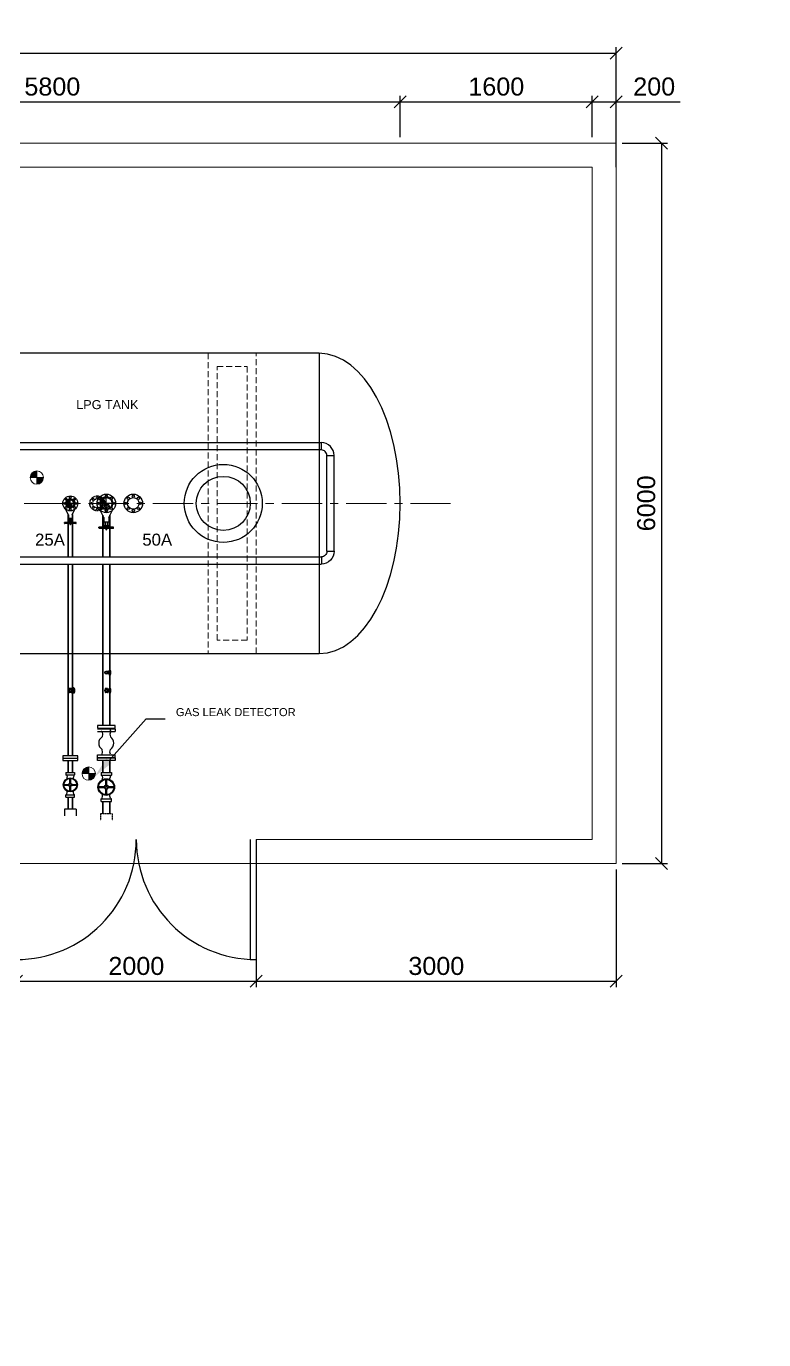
# Model space of a CAD drawing. Extents: x -1041800 to 1211622, y -13029 to 106851.
# Drawn here: x 66597 to 72743, y 14669 to 25609 of the extents above; entities that cross this region are included whole.
import ezdxf
from ezdxf import colors
from ezdxf.entities.mleader import LeaderData, LeaderLine
from ezdxf.math import Vec2, Vec3

# ---------------------------------------------------------------- set-up
doc = ezdxf.new("R2010")
doc.units = 0
doc.header["$MEASUREMENT"] = 0
doc.linetypes.add('CENTER', pattern=[5368.68, 3355.4, -671.1, 671.08, -671.1])
doc.linetypes.add('DASHEDX2', pattern=[1.5, 1, -0.5])
doc.layers.get('0').update_dxf_attribs({"lineweight": 5})
for name, color, linetype in [('EQUIPMENT', 6, 'Continuous'), ('FF WATER', 72, 'Continuous'), ('VAN', 7, 'Continuous')]:
    doc.layers.add(name, color=color, linetype=linetype)
for name, color, linetype, lineweight in [('LIQUID', 5, 'Continuous', 30), ('SUPPORT', 251, 'Continuous', 5), ('VAPORRIZER', 2, 'Continuous', 30)]:
    doc.layers.add(name, color=color, linetype=linetype, lineweight=lineweight)
doc.styles.get("Standard").update_dxf_attribs({"font": 'arial.ttf'})
doc.dimstyles.new('TL100', dxfattribs={"dimscale": 0, "dimtxt": 200, "dimasz": 100, "dimexe": 50, "dimexo": 50, "dimgap": 50, "dimtad": 1, "dimdec": 0, "dimtxsty": 'Standard', "dimblk": 'OBLIQUE', "dimcen": 2.5, "dimclrd": 6, "dimclre": 6, "dimclrt": 3, "dimadec": 0, "dimazin": 0, "dimtfac": 1, "dimtdec": 0, "dimtmove": 0, "dimatfit": 3, "dimldrblk": 'OBLIQUE', "dimfxl": 1, "dimarcsym": 0})

# ---------------------------------------------------------------- blocks, each defined once
blk = doc.blocks.new('_Oblique')
at = {"color": 0, "linetype": 'ByBlock', "lineweight": -2}
blk.add_line((-0.5, -0.5), (0.5, 0.5), dxfattribs=at)
blk = doc.blocks.new('*D180')
at = {"layer": 'Defpoints', "color": 0, "transparency": 16777216}
for p in [(71514, 24635), (71514, 18635), (71891, 18635)]:
    blk.add_point(p, dxfattribs=at)
at = {"layer": 'VAN', "color": 6, "lineweight": -2, "transparency": 16777216}
for p, q in [((71564, 24635), (71941, 24635)), ((71891, 24635), (71891, 18635)), ((71564, 18635), (71941, 18635))]:
    blk.add_line(p, q, dxfattribs=at)
at = {"layer": 'VAN', "color": 6, "lineweight": -2, "transparency": 16777216, "xscale": 100, "yscale": 100, "zscale": 100}
for p, rotation in [((71891, 24635), 90), ((71891, 18635), 270)]:
    blk.add_blockref('_Oblique', p, dxfattribs=dict(at, rotation=rotation))
at = {"layer": 'VAN', "color": 3, "transparency": 16777216, "insert": (71764, 21635), "char_height": 150, "attachment_point": 5, "rotation": 90}
blk.add_mtext('6000', dxfattribs=at)
blk = doc.blocks.new('*D181')
at = {"layer": 'Defpoints', "color": 0, "transparency": 16777216}
for p in [(71514, 25384), (59514, 24635), (71514, 24385)]:
    blk.add_point(p, dxfattribs=at)
at = {"layer": 'VAN', "color": 6, "lineweight": -2, "transparency": 16777216}
for p, q in [((59514, 24685), (59514, 25434)), ((59514, 25384), (71514, 25384)), ((71514, 24435), (71514, 25434))]:
    blk.add_line(p, q, dxfattribs=at)
at = {"layer": 'VAN', "color": 6, "lineweight": -2, "transparency": 16777216, "xscale": 100, "yscale": 100, "zscale": 100, "rotation": 180}
blk.add_blockref('_Oblique', (59514, 25384), dxfattribs=at)
at = {"layer": 'VAN', "color": 6, "lineweight": -2, "transparency": 16777216, "xscale": 100, "yscale": 100, "zscale": 100}
blk.add_blockref('_Oblique', (71514, 25384), dxfattribs=at)
at = {"layer": 'VAN', "color": 3, "transparency": 16777216, "insert": (65514, 25511), "char_height": 150, "attachment_point": 5}
blk.add_mtext('12000', dxfattribs=at)
blk = doc.blocks.new('*D183')
at = {"layer": 'Defpoints', "color": 0, "transparency": 16777216}
for p in [(69714, 24979), (63914, 24635), (69714, 24635)]:
    blk.add_point(p, dxfattribs=at)
at = {"layer": 'VAN', "color": 6, "lineweight": -2, "transparency": 16777216}
for p, q in [((63914, 24685), (63914, 25029)), ((63914, 24979), (69714, 24979)), ((69714, 24685), (69714, 25029))]:
    blk.add_line(p, q, dxfattribs=at)
at = {"layer": 'VAN', "color": 6, "lineweight": -2, "transparency": 16777216, "xscale": 100, "yscale": 100, "zscale": 100, "rotation": 180}
blk.add_blockref('_Oblique', (63914, 24979), dxfattribs=at)
at = {"layer": 'VAN', "color": 6, "lineweight": -2, "transparency": 16777216, "xscale": 100, "yscale": 100, "zscale": 100}
blk.add_blockref('_Oblique', (69714, 24979), dxfattribs=at)
at = {"layer": 'VAN', "color": 3, "transparency": 16777216, "insert": (66814, 25106), "char_height": 150, "attachment_point": 5}
blk.add_mtext('5800', dxfattribs=at)
blk = doc.blocks.new('*D184')
at = {"layer": 'Defpoints', "color": 0, "transparency": 16777216}
for p in [(71314, 24979), (69714, 24635), (71314, 24635)]:
    blk.add_point(p, dxfattribs=at)
at = {"layer": 'VAN', "color": 6, "lineweight": -2, "transparency": 16777216}
for p, q in [((69714, 24685), (69714, 25029)), ((69714, 24979), (71314, 24979)), ((71314, 24685), (71314, 25029))]:
    blk.add_line(p, q, dxfattribs=at)
at = {"layer": 'VAN', "color": 6, "lineweight": -2, "transparency": 16777216, "xscale": 100, "yscale": 100, "zscale": 100, "rotation": 180}
blk.add_blockref('_Oblique', (69714, 24979), dxfattribs=at)
at = {"layer": 'VAN', "color": 6, "lineweight": -2, "transparency": 16777216, "xscale": 100, "yscale": 100, "zscale": 100}
blk.add_blockref('_Oblique', (71314, 24979), dxfattribs=at)
at = {"layer": 'VAN', "color": 3, "transparency": 16777216, "insert": (70514, 25106), "char_height": 150, "attachment_point": 5}
blk.add_mtext('1600', dxfattribs=at)
blk = doc.blocks.new('*D189')
at = {"layer": 'Defpoints', "color": 0, "transparency": 16777216}
for p in [(71514, 24979), (71314, 24635), (71514, 24635)]:
    blk.add_point(p, dxfattribs=at)
at = {"layer": 'VAN', "color": 6, "lineweight": -2, "transparency": 16777216}
for p, q in [((71314, 24685), (71314, 25029)), ((71314, 24979), (71514, 24979)), ((71514, 24685), (71514, 25029)), ((71514, 24979), (72047, 24979))]:
    blk.add_line(p, q, dxfattribs=at)
at = {"layer": 'VAN', "color": 6, "lineweight": -2, "transparency": 16777216, "xscale": 100, "yscale": 100, "zscale": 100, "rotation": 180}
blk.add_blockref('_Oblique', (71314, 24979), dxfattribs=at)
at = {"layer": 'VAN', "color": 6, "lineweight": -2, "transparency": 16777216, "xscale": 100, "yscale": 100, "zscale": 100}
blk.add_blockref('_Oblique', (71514, 24979), dxfattribs=at)
at = {"layer": 'VAN', "color": 3, "transparency": 16777216, "insert": (71830, 25106), "char_height": 150, "attachment_point": 5}
blk.add_mtext('200', dxfattribs=at)
blk = doc.blocks.new('50A SECTION')
at = {"layer": 'VAN'}
h = blk.add_hatch(dxfattribs=at)
h.set_pattern_fill('ANSI31', color=0, scale=50, style=0)
h.paths.add_polyline_path([(405885.5, 314882.9, -1), (405885.5, 314912.9, 0.414214), (405855.5, 314882.9)])
h.paths.add_polyline_path([(405885.5, 314882.9), (405855.5, 314882.9, 0.414214), (405885.5, 314852.9)])
h.paths.add_polyline_path([(405885.5, 314852.9, 1), (405885.5, 314882.9)])
at = {"layer": 'VAN', "color": 0}
for p, q in [((405932.3, 314882.9), (405838.7, 314882.9)), ((405885.5, 314841.2), (405885.5, 314924.7))]:
    blk.add_line(p, q, dxfattribs=at)
blk.add_circle((405885.5, 314882.9), 30, dxfattribs=at)
for centre, radius, start, end in [((405885.5, 314882.9), 30, 0, 180), ((405885.5, 314897.9), 15, 90, 270), ((405885.5, 314867.9), 15, 270, 90)]:
    blk.add_arc(centre, radius, start, end, dxfattribs=at)
blk = doc.blocks.new('STOP TOP VIEW')
at = {"layer": 'EQUIPMENT'}
for p, q in [((431181, 327748), (431181, 327741)), ((431181, 327741), (431183, 327741)), ((431183, 327741), (431249, 327741)), ((431194, 327748), (431194, 327741)), ((431200, 327748), (431200, 327741)), ((431204, 327727), (431204, 327704)), ((431204, 327727), (431238, 327727)), ((431244, 327724), (431205, 327724)), ((431205, 327724), (431205, 327710)), ((431205, 327710), (431207, 327710)), ((431207, 327689), (431207, 327710)), ((431242, 327710), (431207, 327710)), ((431208, 327733), (431208, 327728)), ((431208, 327728), (431241, 327728)), ((431238, 327735), (431210, 327735)), ((431222, 327735), (431222, 327741)), ((431227, 327735), (431227, 327741)), ((431238, 327741), (431266, 327741)), ((431238, 327728), (431241, 327728)), ((431238, 327727), (431244, 327727)), ((431241, 327728), (431241, 327733)), ((431244, 327710), (431242, 327710)), ((431242, 327710), (431242, 327689)), ((431244, 327727), (431244, 327704)), ((431244, 327724), (431244, 327710)), ((431249, 327748), (431249, 327741)), ((431254, 327748), (431254, 327741)), ((431267, 327741), (431266, 327741)), ((431267, 327748), (431267, 327741))]:
    blk.add_line(p, q, dxfattribs=at)
blk.add_lwpolyline([(431207, 327701), (431200, 327689), (431212, 327669), (431236, 327669), (431248, 327689), (431242, 327701)], dxfattribs=at)
for centre, radius, start, end in [((431188, 327748), 6.48, 108.2189, 180), ((431224, 327638), 123, 71.7811, 108.2189), ((431224, 327689), 24.6, 135.2778, 44.7222), ((431224, 327689), 20.7, 147.5383, 32.4617), ((431224, 327689), 17.5, 0, 180), ((431224, 327689), 17.5, 180, 0), ((431211, 327731), 3.5, 100.6799, 150.5765), ((431224, 327638), 123, 71.7811, 83.4111), ((431238, 327731), 3.5, 29.4235, 79.3201), ((431261, 327748), 6.48, 0, 71.7811)]:
    blk.add_arc(centre, radius, start, end, dxfattribs=at)
blk = doc.blocks.new('A$C05497761')
at = {"layer": 'VAN'}
for points in [[(415, -22), (415, 38, 0.414214), (308, -68, 0.414214)], [(415, -22, 0.414214), (369, -68), (308, -68)]]:
    blk.add_lwpolyline(points, format="xyb", dxfattribs=at)
blk = doc.blocks.new('FLG 25A')
at = {"layer": 'VAN', "color": 0, "linetype": 'DASHEDX2', "ltscale": 10}
for centre, radius in [((413387, 313673), 62.5), ((413339, 313673), 7.66), ((413353, 313707), 7.66), ((413387, 313673), 38.7), ((413387, 313721), 7.66), ((413421, 313707), 7.66), ((413435, 313673), 7.66), ((413353, 313639), 7.66), ((413387, 313625), 7.66), ((413421, 313639), 7.66)]:
    blk.add_circle(centre, radius, dxfattribs=at)
blk = doc.blocks.new('*D193')
at = {"layer": 'Defpoints', "color": 0, "transparency": 16777216}
for p in [(66514, 18835), (68514, 18835), (68514, 17655)]:
    blk.add_point(p, dxfattribs=at)
at = {"layer": 'VAN', "color": 6, "lineweight": -2, "transparency": 16777216}
for p, q in [((66514, 18785), (66514, 17605)), ((68514, 18785), (68514, 17605)), ((66514, 17655), (68514, 17655))]:
    blk.add_line(p, q, dxfattribs=at)
at = {"layer": 'VAN', "color": 6, "lineweight": -2, "transparency": 16777216, "xscale": 100, "yscale": 100, "zscale": 100, "rotation": 180}
blk.add_blockref('_Oblique', (66514, 17655), dxfattribs=at)
at = {"layer": 'VAN', "color": 6, "lineweight": -2, "transparency": 16777216, "xscale": 100, "yscale": 100, "zscale": 100}
blk.add_blockref('_Oblique', (68514, 17655), dxfattribs=at)
at = {"layer": 'VAN', "color": 3, "transparency": 16777216, "insert": (67514, 17781), "char_height": 150, "attachment_point": 5}
blk.add_mtext('2000', dxfattribs=at)
blk = doc.blocks.new('*D194')
at = {"layer": 'Defpoints', "color": 0, "transparency": 16777216}
for p in [(68514, 18835), (71514, 18635), (71514, 17655)]:
    blk.add_point(p, dxfattribs=at)
at = {"layer": 'VAN', "color": 6, "lineweight": -2, "transparency": 16777216}
for p, q in [((68514, 18785), (68514, 17605)), ((71514, 18585), (71514, 17605)), ((68514, 17655), (71514, 17655))]:
    blk.add_line(p, q, dxfattribs=at)
at = {"layer": 'VAN', "color": 6, "lineweight": -2, "transparency": 16777216, "xscale": 100, "yscale": 100, "zscale": 100, "rotation": 180}
blk.add_blockref('_Oblique', (68514, 17655), dxfattribs=at)
at = {"layer": 'VAN', "color": 6, "lineweight": -2, "transparency": 16777216, "xscale": 100, "yscale": 100, "zscale": 100}
blk.add_blockref('_Oblique', (71514, 17655), dxfattribs=at)
at = {"layer": 'VAN', "color": 3, "transparency": 16777216, "insert": (70014, 17781), "char_height": 150, "attachment_point": 5}
blk.add_mtext('3000', dxfattribs=at)
blk = doc.blocks.new('GAS ALARM')
h = blk.add_hatch(color=3)
h.paths.add_polyline_path([(844.78, -506.2), (846.25, -506.2), (846.25, -504.72, 0.414214)])
h.paths.add_polyline_path([(847.73, -506.2), (846.25, -506.2), (846.25, -507.67, 0.414214)])
for p, q in [((844.78, -506.2), (847.73, -506.2)), ((846.25, -504.72), (846.25, -507.67))]:
    blk.add_line(p, q)
blk.add_circle((846.25, -506.2), 1.48)

msp = doc.modelspace()

# ---------------------------------------------------------------- linework, layer by layer
at = {"layer": 'EQUIPMENT'}
for p, q in [((66954.9, 20091.3), (66954.9, 20060.8)), ((66971.1, 20092.6), (66956.2, 20092.6)), ((66971.1, 20059.5), (66956.2, 20059.5)), ((66971.1, 20093.9), (66971.1, 20058.2)), ((66972.4, 20092.6), (66972.4, 20059.5)), ((67254.9, 20091.3), (67254.9, 20060.8)), ((67271.1, 20092.6), (67256.2, 20092.6)), ((67271.1, 20059.5), (67256.2, 20059.5)), ((67271.1, 20093.9), (67271.1, 20058.2)), ((67272.4, 20092.6), (67272.4, 20059.5))]:
    msp.add_line(p, q, dxfattribs=at)
for centre, start, end in [((66956.2, 20091.3), 90, 180), ((66956.2, 20060.8), 180, 270), ((66971.1, 20092.6), 0, 90), ((66971.1, 20059.5), 270, 0), ((67256.2, 20091.3), 90, 180), ((67256.2, 20060.8), 180, 270), ((67271.1, 20092.6), 0, 90), ((67271.1, 20059.5), 270, 0)]:
    msp.add_arc(centre, 1.3, start, end, dxfattribs=at)
at = {"layer": 'FF WATER'}
for points in [[(69055.8, 22140.4), (64450.8, 22140.4)], [(69055.8, 22079.9), (64450.8, 22079.9)], [(69101.7, 21235.8), (69101.7, 22034)], [(69162.2, 21235.8), (69162.2, 22034)], [(64450.8, 21189.9), (69055.8, 21189.9)], [(64450.8, 21129.4), (69055.8, 21129.4)]]:
    msp.add_lwpolyline(points, dxfattribs=at)
at = {"layer": 'LIQUID', "color": 5, "lineweight": 35}
for p, q in [((67233.7, 21537.2), (67233.7, 21189.8)), ((67293.7, 21537.2), (67293.7, 21189.8)), ((67233.7, 21129.3), (67233.7, 19783.8)), ((67293.7, 21129.3), (67293.7, 19783.8)), ((67233.7, 19492.1), (67233.7, 19392.1)), ((67293.7, 19492.1), (67293.7, 19392.1)), ((67233.7, 19151.8), (67233.7, 19049.9)), ((67293.7, 19151.8), (67293.7, 19049.9))]:
    msp.add_line(p, q, dxfattribs=at)
at = {"layer": 'LIQUID', "color": 5, "linetype": 'DASHEDX2'}
for p, q in [((67312.9, 19049.9), (67214.4, 19049.9)), ((67214.4, 19049.9), (67214.4, 18993.9)), ((67312.9, 19049.9), (67312.9, 18993.9))]:
    msp.add_line(p, q, dxfattribs=at)
at = {"layer": 'LIQUID', "color": 0}
for points in [[(67190, 19761.7), (67337.4, 19761.7), (67337.4, 19783.8), (67190, 19783.8)], [(66901.4, 19513.8), (67026, 19513.8), (67026, 19532.5), (66901.4, 19532.5)], [(66901.4, 19492.1), (67026, 19492.1), (67026, 19510.8), (66901.4, 19510.8)], [(67190, 19514.2), (67337.4, 19514.2), (67337.4, 19492.1), (67190, 19492.1)]]:
    msp.add_lwpolyline(points, close=True, dxfattribs=at)
at = {"layer": 'SUPPORT', "linetype": 'CENTER', "ltscale": 0.1}
msp.add_line((63894.1, 21634.9), (70133.3, 21634.9), dxfattribs=at)
at = {"layer": 'SUPPORT', "color": 252, "lineweight": 5}
msp.add_lwpolyline([(59513.6, 18634.9), (71513.6, 18634.9), (71513.6, 24634.9), (59513.6, 24634.9)], close=True, dxfattribs=at)
msp.add_lwpolyline([(68513.6, 18834.9), (71313.6, 18834.9), (71313.6, 24434.9), (62713.8, 24434.9)], dxfattribs=at)
at = {"layer": 'SUPPORT', "color": 252, "linetype": 'DASHEDX2', "lineweight": 5, "ltscale": 50}
for points in [[(68513.7, 22884.9), (68113.7, 22884.9), (68113.7, 20384.9), (68513.7, 20384.9)], [(68438.7, 20494.9), (68188.7, 20494.9), (68188.7, 22774.9), (68438.7, 22774.9)]]:
    msp.add_lwpolyline(points, close=True, dxfattribs=at)
at = {"layer": 'VAN', "color": 0}
for p, q in [((69038.6, 22884.9), (64588.8, 22884.9)), ((69038.6, 22884.9), (69038.6, 20384.9)), ((66947.6, 21539.7), (66924.9, 21585.9)), ((66979.8, 21539.7), (67002.5, 21585.9)), ((67243.7, 21516.9), (67215.6, 21574.1)), ((67283.7, 21516.9), (67311.8, 21574.1)), ((67013.1, 21474.4), (66914.3, 21474.4)), ((66914.3, 21470.4), (66914.3, 21474.4)), ((67009.1, 21466.3), (66918.3, 21466.3)), ((66947.6, 21539.7), (66947.6, 21508.1)), ((66959.7, 21485.4), (66959.7, 21474.4)), ((66959.7, 21466.3), (66959.7, 21462.3)), ((66967.7, 21485.4), (66967.7, 21474.4)), ((66967.7, 21466.3), (66967.7, 21462.3)), ((66979.8, 21539.7), (66979.8, 21508.1)), ((67013.1, 21470.4), (67013.1, 21474.4)), ((67243.7, 21516.9), (67243.7, 21477.7)), ((67258.7, 21449.5), (67258.7, 21435.9)), ((67268.7, 21449.5), (67268.7, 21435.9)), ((67283.7, 21516.9), (67283.7, 21477.7)), ((67325, 21435.9), (67202.4, 21435.9)), ((67202.4, 21430.9), (67202.4, 21435.9)), ((67320, 21425.9), (67207.4, 21425.9)), ((67258.7, 21425.9), (67258.7, 21420.9)), ((67268.7, 21425.9), (67268.7, 21420.9)), ((67325, 21430.9), (67325, 21435.9)), ((64588.8, 20384.9), (69038.6, 20384.9)), ((68463.6, 18834.9), (68463.6, 17834.9)), ((68513.6, 18834.9), (68513.6, 17834.9))]:
    msp.add_line(p, q, dxfattribs=at)
at = {"layer": 'VAN'}
for p, q in [((67190, 19758.1), (67337.4, 19758.1)), ((67190, 19736), (67337.4, 19736)), ((67228.4, 19730.2), (67233.1, 19712.7)), ((67233.1, 19712.7), (67228.6, 19690.7)), ((67299, 19730.2), (67294.3, 19712.7)), ((67294.3, 19712.7), (67298.8, 19690.7)), ((67296, 19758.1), (67296, 19736)), ((67337.4, 19758.1), (67337.4, 19736)), ((67233.1, 19563.1), (67228.6, 19585.2)), ((67294.3, 19563.1), (67298.8, 19585.2)), ((67190, 19517.7), (67190, 19539.8)), ((67190, 19539.8), (67337.4, 19539.8)), ((67190, 19517.7), (67337.4, 19517.7)), ((67228.4, 19545.6), (67233.1, 19563.1)), ((67299, 19545.6), (67294.3, 19563.1)), ((67337.4, 19517.7), (67337.4, 19539.8)), ((66927.5, 19392.1), (66927.5, 19373.4)), ((66927.5, 19392.1), (66999.9, 19392.1)), ((66927.5, 19373.4), (66999.9, 19373.4)), ((66933.8, 19368.5), (66937.8, 19353.7)), ((66993.6, 19368.5), (66989.6, 19353.7)), ((66999.9, 19392.1), (66999.9, 19373.4)), ((67220.9, 19392.1), (67220.9, 19370)), ((67220.9, 19392.1), (67306.5, 19392.1)), ((67220.9, 19370), (67306.5, 19370)), ((67306.5, 19392.1), (67306.5, 19370)), ((66910.2, 19294.2), (66949.2, 19294.2)), ((66910.2, 19286.7), (66949.2, 19286.7)), ((66937.8, 19343), (66937.8, 19353.7)), ((66960, 19304.9), (66960, 19343.9)), ((66960, 19237), (66960, 19275.9)), ((66967.4, 19304.9), (66967.4, 19343.9)), ((66967.4, 19237), (66967.4, 19275.9)), ((66978.2, 19294.2), (67017.2, 19294.2)), ((66978.2, 19286.7), (67017.2, 19286.7)), ((66989.6, 19343), (66989.6, 19353.7)), ((67200.5, 19276.4), (67246.6, 19276.4)), ((67200.5, 19267.5), (67246.6, 19267.5)), ((67228.4, 19364.3), (67233.1, 19346.8)), ((67233.1, 19334.1), (67233.1, 19346.8)), ((67259.3, 19289.1), (67259.3, 19335.1)), ((67268.1, 19289.1), (67268.1, 19335.1)), ((67280.8, 19276.4), (67326.9, 19276.4)), ((67280.8, 19267.5), (67326.9, 19267.5)), ((67299, 19364.3), (67294.3, 19346.8)), ((67294.3, 19334.1), (67294.3, 19346.8)), ((66927.5, 19188.8), (66927.5, 19207.5)), ((66927.5, 19207.5), (66999.9, 19207.5)), ((66927.5, 19188.8), (66999.9, 19188.8)), ((66933.8, 19212.3), (66937.8, 19227.1)), ((66937.8, 19227.1), (66937.8, 19237.9)), ((66989.6, 19227.1), (66989.6, 19237.9)), ((66993.6, 19212.3), (66989.6, 19227.1)), ((66999.9, 19188.8), (66999.9, 19207.5)), ((67220.9, 19151.8), (67220.9, 19173.9)), ((67220.9, 19173.9), (67306.5, 19173.9)), ((67220.9, 19151.8), (67306.5, 19151.8)), ((67228.4, 19179.6), (67233.1, 19197.1)), ((67233.1, 19197.1), (67233.1, 19209.9)), ((67259.3, 19208.8), (67259.3, 19254.8)), ((67268.1, 19208.8), (67268.1, 19254.8)), ((67294.3, 19197.1), (67294.3, 19209.9)), ((67299, 19179.6), (67294.3, 19197.1)), ((67306.5, 19151.8), (67306.5, 19173.9))]:
    msp.add_line(p, q, dxfattribs=at)
at = {"layer": 'VAN', "color": 0}
for points in [[(66983.5, 21508.1), (66943.9, 21508.1), (66943.9, 21485.4), (66983.5, 21485.4)], [(66956, 21485.4), (66971.4, 21485.4), (66971.4, 21508.1), (66956, 21508.1)], [(67288.3, 21477.7), (67239.1, 21477.7), (67239.1, 21449.5), (67288.3, 21449.5)], [(67254.2, 21449.5), (67273.2, 21449.5), (67273.2, 21477.7), (67254.2, 21477.7)]]:
    msp.add_lwpolyline(points, close=True, dxfattribs=at)
for centre, radius in [((68238.6, 21634.9), 325), ((68238.6, 21634.9), 225), ((66963.7, 21634.9), 62.5), ((66929.5, 21669.1), 7.66), ((66963.7, 21634.9), 38.7), ((66963.7, 21683.3), 7.66), ((66997.9, 21669.1), 7.66), ((67263.7, 21634.9), 77.5), ((67221.3, 21677.3), 9.5), ((67263.7, 21634.9), 48), ((67263.7, 21694.9), 9.5), ((67306.1, 21677.3), 9.5), ((67488.6, 21634.9), 77.5), ((67446.2, 21677.3), 9.5), ((67488.6, 21634.9), 48), ((67488.6, 21694.9), 9.5), ((67531, 21677.3), 9.5), ((66915.3, 21634.9), 7.66), ((66929.5, 21600.7), 7.66), ((66963.7, 21586.5), 7.66), ((66997.9, 21600.7), 7.66), ((67012.1, 21634.9), 7.66), ((67203.7, 21634.9), 9.5), ((67221.3, 21592.5), 9.5), ((67263.7, 21574.9), 9.5), ((67306.1, 21592.5), 9.5), ((67323.7, 21634.9), 9.5), ((67428.6, 21634.9), 9.5), ((67446.2, 21592.5), 9.5), ((67488.6, 21574.9), 9.5), ((67531, 21592.5), 9.5), ((67548.6, 21634.9), 9.5)]:
    msp.add_circle(centre, radius, dxfattribs=at)
at = {"layer": 'VAN'}
for centre, radius in [((66963.7, 19290.4), 58.6), ((66963.7, 19290.4), 53.6), ((66963.7, 19290.4), 15), ((66963.7, 19290.4), 7.48), ((67263.7, 19272), 69.2), ((67263.7, 19272), 63.3), ((67263.7, 19272), 17.7), ((67263.7, 19272), 8.84)]:
    msp.add_circle(centre, radius, dxfattribs=at)
at = {"layer": 'VAN', "color": 0}
for centre, radius, start, end in [((66918.3, 21470.4), 4.03, 180, 270), ((66963.7, 21462.3), 4.03, 180, 0), ((66963.7, 21462.3), 4.03, 89.99953, 90.00047), ((67009.1, 21470.4), 4.03, 270, 0), ((67207.4, 21430.9), 5, 180, 270), ((67263.7, 21420.9), 5, 180, 0), ((67263.7, 21420.9), 5, 89.99953, 90.00047), ((67320, 21430.9), 5, 270, 0), ((66513.6, 18834.9), 1000, 270, 0), ((68513.6, 18834.9), 1000, 180, 270)]:
    msp.add_arc(centre, radius, start, end, dxfattribs=at)
at = {"layer": 'VAN'}
for centre, radius, start, end in [((67220.9, 19728.3), 7.75, 14.93142, 90), ((67306.5, 19728.3), 7.75, 90, 165.06858), ((67263.7, 19637.9), 63.3, 123.64053, 236.35947), ((67263.7, 19637.9), 63.3, 303.64053, 56.35947), ((67220.9, 19547.6), 7.75, 270, 345.06858), ((67306.5, 19547.6), 7.75, 194.93142, 270), ((66927.5, 19366.8), 6.56, 14.93142, 90), ((66999.9, 19366.8), 6.56, 90, 165.06858), ((67220.9, 19362.3), 7.75, 14.93142, 90), ((67306.5, 19362.3), 7.75, 90, 165.06858), ((66927.5, 19214), 6.56, 270, 345.06858), ((66999.9, 19214), 6.56, 194.93142, 270), ((67220.9, 19181.6), 7.75, 270, 345.06858), ((67306.5, 19181.6), 7.75, 194.93142, 270)]:
    msp.add_arc(centre, radius, start, end, dxfattribs=at)
at = {"layer": 'VAN', "color": 0}
msp.add_ellipse((69038.6, 21634.9), major_axis=(0, 1250), ratio=0.54, start_param=3.1415927, end_param=6.2831853, dxfattribs=at)
at = {"layer": 'VAPORRIZER', "color": 2, "lineweight": 35}
for p, q in [((66946.7, 21541.5), (66946.7, 21189.8)), ((66980.7, 21541.5), (66980.7, 21189.8)), ((66946.7, 21129.3), (66946.7, 19532.5)), ((66980.7, 21129.3), (66980.7, 19532.5)), ((66946.7, 19513.8), (66946.7, 19510.8)), ((66946.7, 19492.1), (66946.7, 19392.1)), ((66980.7, 19513.8), (66980.7, 19510.8)), ((66980.7, 19492.1), (66980.7, 19392.1)), ((66946.7, 19188.8), (66946.7, 19088.3)), ((66980.7, 19188.8), (66980.7, 19088.3))]:
    msp.add_line(p, q, dxfattribs=at)
at = {"layer": 'VAPORRIZER', "color": 2}
for p, q in [((67012.9, 19088.3), (66914.4, 19088.3)), ((66914.4, 19088.3), (66914.4, 19032.3)), ((67012.9, 19088.3), (67012.9, 19032.3))]:
    msp.add_line(p, q, dxfattribs=at)

# ---------------------------------------------------------------- block references
at = {"xscale": 37.5, "yscale": 37.5, "zscale": 37.5}
for p in [(34950.4, 40832.6), (35382.7, 38366.3)]:
    msp.add_blockref('GAS ALARM', p, dxfattribs=at)
at = {"layer": 'VAN', "color": 0, "rotation": 270}
msp.add_blockref('A$C05497761', (69124.1, 22448.8), dxfattribs=at)
at = {"layer": 'VAN', "color": 0}
for name, p in [('50A SECTION', (-338921.8, -293248)), ('FLG 25A', (-346198.3, -292038.2))]:
    msp.add_blockref(name, p, dxfattribs=at)
at = {"layer": 'VAN', "color": 0, "xscale": 1.764705882352941, "yscale": 1.764705882352941, "zscale": 1.764705882352941}
msp.add_blockref('50A SECTION', (-649004.9, -534040.9), dxfattribs=at)
at = {"layer": 'VAN', "color": 0, "xscale": -1, "rotation": 270.0000000001028}
msp.add_blockref('A$C05497761', (69124.1, 20821), dxfattribs=at)
at = {"layer": 'VAN', "color": 0, "xscale": -0.5, "yscale": 0.5, "zscale": 0.5, "rotation": 270}
for p in [(-96581, -195386.4), (-96881, -195536.1), (-96581, -195536.1)]:
    msp.add_blockref('STOP TOP VIEW', p, dxfattribs=at)

# ---------------------------------------------------------------- texts
at = {"insert": (67013.6, 22495), "char_height": 75, "width": 685.319, "attachment_point": 1}
msp.add_mtext('LPG TANK', dxfattribs=at)
at = {"char_height": 100, "attachment_point": 1}
for s, insert in [('25A', (66670, 21382.9)), ('50A', (67563.8, 21382.9))]:
    msp.add_mtext(s, dxfattribs=dict(at, insert=insert))

# ---------------------------------------------------------------- dimensions: what is measured, and where the dimension line sits
at = {"layer": 'VAN', "color": 0}
for base, p1, p2, picture, middle in [((71513.6, 25384), (59513.6, 24634.9), (71513.6, 24384.9), '*D181', (65513.6, 25510.6)), ((69713.6, 24979.2), (63914, 24634.9), (69713.6, 24634.9), '*D183', (66813.8, 25105.8)), ((71313.6, 24979.2), (69713.6, 24634.9), (71313.6, 24634.9), '*D184', (70513.6, 25105.8)), ((71513.6, 24979.2), (71313.6, 24634.9), (71513.6, 24634.9), '*D189', (71830.3, 25105.8)), ((68513.6, 17654.8), (66513.6, 18834.9), (68513.6, 18834.9), '*D193', (67513.6, 17781.3)), ((71513.6, 17654.8), (68513.6, 18834.9), (71513.6, 18634.9), '*D194', (70013.6, 17781.4))]:
    dim = msp.add_linear_dim(base=base, p1=p1, p2=p2, dimstyle='TL100', override={"dimscale": 1, "dimtxt": 150}, dxfattribs=at)
    dim.commit()
    dim.dimension.update_dxf_attribs({"geometry": picture, "text_midpoint": middle})
dim = msp.add_linear_dim(base=(71891.1, 18634.9), p1=(71513.6, 24634.9), p2=(71513.6, 18634.9), angle=90, dimstyle='TL100', override={"dimscale": 1, "dimtxt": 150}, dxfattribs=at)
dim.commit()
dim.dimension.update_dxf_attribs({"geometry": '*D180', "text_midpoint": (71764.5, 21634.9)})

# ---------------------------------------------------------------- leaders
ml = msp.add_multileader_mtext('Standard')
ml.set_content('TOTAL LOADING\\P40 TON', color=256)
ml.set_leader_properties()
ml.build(insert=Vec2(0, 0))
ml.multileader.update_dxf_attribs({"text_left_attachment_type": 2, "text_right_attachment_type": 2, "dogleg_length": 0.36, "arrow_head_size": 180, "scale": 1000})
ctx = ml.context
ctx.base_point, ctx.scale, ctx.char_height, ctx.arrow_head_size, ctx.landing_gap_size, ctx.plane_origin = Vec3(99196.5, 23362.8), 1000, 66.667, 180, 90, Vec3(108134.5, 23510.9)
ctx.left_attachment, ctx.right_attachment, ctx.text_align_type = 2, 2, 2
notes = []
notes.append((ctx, [(0, (1, 1, 0), (100272.5, 23362.8), (-1, 0), 158.8, [(0, [(100811.4, 22825.3)], 0, [])])]))
ctx.mtext.insert, ctx.mtext.width, ctx.mtext.alignment, ctx.mtext.flow_direction = Vec3(100023.7, 23452.4), 1100.105, 3, 5
ml = msp.add_multileader_mtext('Standard')
ml.set_content('ARCHER BOLT HOLE\\PD=100, H =200', color=256)
ml.set_leader_properties()
ml.build(insert=Vec2(0, 0))
ml.multileader.update_dxf_attribs({"text_left_attachment_type": 2, "text_right_attachment_type": 2, "dogleg_length": 0.36, "arrow_head_size": 180, "scale": 1000})
ctx = ml.context
ctx.base_point, ctx.scale, ctx.char_height, ctx.arrow_head_size, ctx.landing_gap_size, ctx.plane_origin = Vec3(96366.1, 22946.7), 1000, 66.667, 180, 90, Vec3(88548.4, 24462.2)
ctx.left_attachment, ctx.right_attachment, ctx.text_align_type = 2, 2, 2
notes.append((ctx, [(1, (1, 1, 0), (97641.8, 22946.7), (-1, 0), 158.8, [(0, [(98070.7, 22463.9)], 0, [])])]))
ctx.mtext.insert, ctx.mtext.width, ctx.mtext.alignment, ctx.mtext.flow_direction = Vec3(97393, 23043.8), 1072.566, 3, 5
ml = msp.add_multileader_mtext('Standard')
ml.set_content('ARCHER BOLT HOLE\\PD=100, H =200', color=256)
ml.set_leader_properties()
ml.build(insert=Vec2(0, 0))
ml.multileader.update_dxf_attribs({"text_left_attachment_type": 2, "text_right_attachment_type": 2, "dogleg_length": 0.36, "arrow_head_size": 180, "scale": 1000})
ctx = ml.context
ctx.base_point, ctx.scale, ctx.char_height, ctx.arrow_head_size, ctx.landing_gap_size, ctx.plane_origin = Vec3(96366.1, 21246.7), 1000, 66.667, 180, 90, Vec3(88548.4, 22762.2)
ctx.left_attachment, ctx.right_attachment, ctx.text_align_type = 2, 2, 2
notes.append((ctx, [(1, (1, 1, 0), (97641.8, 21246.7), (-1, 0), 158.8, [(0, [(98070.7, 20763.9)], 0, [])])]))
ctx.mtext.insert, ctx.mtext.width, ctx.mtext.alignment, ctx.mtext.flow_direction = Vec3(97393, 21343.8), 1072.566, 3, 5
ml = msp.add_multileader_mtext('Standard')
ml.set_content('CONCRETE PAD\\PH1000xL2500xW400', color=256)
ml.set_leader_properties()
ml.build(insert=Vec2(0, 0))
ml.multileader.update_dxf_attribs({"text_left_attachment_type": 2, "text_right_attachment_type": 2, "dogleg_length": 0.36, "arrow_head_size": 180, "scale": 1000})
ctx = ml.context
ctx.base_point, ctx.scale, ctx.char_height, ctx.arrow_head_size, ctx.landing_gap_size, ctx.plane_origin = Vec3(96454.2, 20381.2), 1000, 66.667, 180, 90, Vec3(105512.9, 20529.4)
ctx.left_attachment, ctx.right_attachment, ctx.text_align_type = 2, 2, 2
notes.append((ctx, [(0, (1, 1, 0), (97650.9, 20381.2), (-1, 0), 158.8, [(0, [(98003.6, 21069.7)], 0, [])])]))
ctx.mtext.insert, ctx.mtext.width, ctx.mtext.alignment, ctx.mtext.flow_direction = Vec3(97402.1, 20470.8), 1100.105, 3, 5
ml = msp.add_multileader_mtext('Standard')
ml.set_content('CONCRETE PAD\\PH1000xL2500xW400', color=256)
ml.set_leader_properties()
ml.build(insert=Vec2(0, 0))
ml.multileader.update_dxf_attribs({"text_left_attachment_type": 2, "text_right_attachment_type": 2, "dogleg_length": 0.36, "arrow_head_size": 180, "scale": 1000})
ctx = ml.context
ctx.base_point, ctx.scale, ctx.char_height, ctx.arrow_head_size, ctx.landing_gap_size, ctx.plane_origin = Vec3(99454.2, 20381.2), 1000, 66.667, 180, 90, Vec3(108512.9, 20529.4)
ctx.left_attachment, ctx.right_attachment, ctx.text_align_type = 2, 2, 2
notes.append((ctx, [(0, (1, 1, 0), (100650.9, 20381.2), (-1, 0), 158.8, [(0, [(101003.6, 21069.7)], 0, [])])]))
ctx.mtext.insert, ctx.mtext.width, ctx.mtext.alignment, ctx.mtext.flow_direction = Vec3(100402.1, 20470.8), 1100.105, 3, 5
ml = msp.add_multileader_mtext('Standard')
ml.set_content('SKID L2500XW2200\\PH150X75', color=256)
ml.set_leader_properties()
ml.build(insert=Vec2(0, 0))
ml.multileader.update_dxf_attribs({"text_left_attachment_type": 2, "text_right_attachment_type": 2, "dogleg_length": 0.36, "arrow_head_size": 180, "scale": 1000})
ctx = ml.context
ctx.base_point, ctx.scale, ctx.char_height, ctx.arrow_head_size, ctx.landing_gap_size, ctx.plane_origin = Vec3(61492, 19899.3), 1000, 66.667, 180, 90, Vec3(70426.6, 20047.5)
ctx.left_attachment, ctx.right_attachment = 2, 2
notes.append((ctx, [(1, (1, 1, 0), (61333.2, 19899.3), (1, 0), 158.8, [(0, [(60749.9, 20384.9)], 0, [])])]))
ctx.mtext.insert, ctx.mtext.width, ctx.mtext.flow_direction = Vec3(61582, 19988.9), 905.617, 5
ml = msp.add_multileader_mtext('Standard')
ml.set_content('CONCRETE PAD\\PGL+300', color=256)
ml.set_leader_properties()
ml.build(insert=Vec2(0, 0))
ml.multileader.update_dxf_attribs({"text_left_attachment_type": 2, "text_right_attachment_type": 2, "dogleg_length": 0.36, "arrow_head_size": 180, "scale": 1000})
ctx = ml.context
ctx.base_point, ctx.scale, ctx.char_height, ctx.arrow_head_size, ctx.landing_gap_size, ctx.plane_origin = Vec3(63977.2, 19899.3), 1000, 66.667, 180, 90, Vec3(72911.8, 20047.5)
ctx.left_attachment, ctx.right_attachment = 2, 2
notes.append((ctx, [(1, (1, 1, 0), (63818.4, 19899.3), (1, 0), 158.8, [(0, [(63235.1, 19268.2)], 0, [])])]))
ctx.mtext.insert, ctx.mtext.width, ctx.mtext.flow_direction = Vec3(64067.2, 19988.9), 1100.105, 5
ml = msp.add_multileader_mtext('Standard')
ml.set_content('GAS LEAK DETECTOR', color=256)
ml.set_leader_properties()
ml.build(insert=Vec2(0, 0))
ml.multileader.update_dxf_attribs({"text_left_attachment_type": 2, "text_right_attachment_type": 2, "dogleg_length": 0.36, "arrow_head_size": 180, "scale": 1000})
ctx = ml.context
ctx.base_point, ctx.scale, ctx.char_height, ctx.arrow_head_size, ctx.landing_gap_size, ctx.plane_origin = Vec3(67753.6, 19840), 1000, 66.667, 180, 90, Vec3(76688.2, 21355.5)
ctx.left_attachment, ctx.right_attachment = 2, 2
notes.append((ctx, [(1, (1, 1, 0), (67594.8, 19840), (1, 0), 158.8, [(0, [(67165.8, 19357.2)], 0, [])])]))
ctx.mtext.insert, ctx.mtext.width, ctx.mtext.flow_direction = Vec3(67843.6, 19929.6), 622.587, 5
ml = msp.add_multileader_mtext('Standard')
ml.set_content('THE FENCE\\PH=1800', color=256)
ml.set_leader_properties()
ml.build(insert=Vec2(0, 0))
ml.multileader.update_dxf_attribs({"text_left_attachment_type": 2, "text_right_attachment_type": 2, "dogleg_length": 0.36, "arrow_head_size": 180, "scale": 1000})
ctx = ml.context
ctx.base_point, ctx.scale, ctx.char_height, ctx.arrow_head_size, ctx.landing_gap_size, ctx.plane_origin = Vec3(63977.2, 19312.8), 1000, 66.67, 180, 90, Vec3(72911.8, 20828.2)
ctx.left_attachment, ctx.right_attachment = 2, 2
notes.append((ctx, [(1, (1, 1, 0), (63818.4, 19312.8), (1, 0), 158.8, [(0, [(63389.5, 18830)], 0, [])])]))
ctx.mtext.insert, ctx.mtext.width, ctx.mtext.flow_direction = Vec3(64067.2, 19402.2), 622.587, 5
ml = msp.add_multileader_mtext('Standard')
ml.set_content('CONCRETE PAD\\PH1000xL2500xW400', color=256)
ml.set_leader_properties()
ml.build(insert=Vec2(0, 0))
ml.multileader.update_dxf_attribs({"text_left_attachment_type": 2, "text_right_attachment_type": 2, "dogleg_length": 0.36, "arrow_head_size": 180, "scale": 1000})
ctx = ml.context
ctx.base_point, ctx.scale, ctx.char_height, ctx.arrow_head_size, ctx.landing_gap_size, ctx.plane_origin = Vec3(96454.2, 15205.6), 1000, 66.667, 180, 90, Vec3(105512.9, 15353.8)
ctx.left_attachment, ctx.right_attachment, ctx.text_align_type = 2, 2, 2
notes.append((ctx, [(0, (1, 1, 0), (97650.9, 15205.6), (-1, 0), 158.8, [(0, [(98102.6, 14668.6)], 0, [])])]))
ctx.mtext.insert, ctx.mtext.width, ctx.mtext.alignment, ctx.mtext.flow_direction = Vec3(97402.1, 15295.3), 1100.105, 3, 5
ml = msp.add_multileader_mtext('Standard')
ml.set_content('CONCRETE PAD\\PH1000xL2500xW400', color=256)
ml.set_leader_properties()
ml.build(insert=Vec2(0, 0))
ml.multileader.update_dxf_attribs({"text_left_attachment_type": 2, "text_right_attachment_type": 2, "dogleg_length": 0.36, "arrow_head_size": 180, "scale": 1000})
ctx = ml.context
ctx.base_point, ctx.scale, ctx.char_height, ctx.arrow_head_size, ctx.landing_gap_size, ctx.plane_origin = Vec3(99454.2, 15205.6), 1000, 66.667, 180, 90, Vec3(108512.9, 15353.8)
ctx.left_attachment, ctx.right_attachment, ctx.text_align_type = 2, 2, 2
notes.append((ctx, [(0, (1, 1, 0), (100650.9, 15205.6), (-1, 0), 158.8, [(0, [(101102.6, 14668.6)], 0, [])])]))
ctx.mtext.insert, ctx.mtext.width, ctx.mtext.alignment, ctx.mtext.flow_direction = Vec3(100402.1, 15295.3), 1100.105, 3, 5
for ctx, leaders in notes:
    for number, flags, end, landing, length, lines in leaders:
        leader = LeaderData()
        leader.index, (leader.has_last_leader_line, leader.has_dogleg_vector, leader.attachment_direction) = number, flags
        leader.last_leader_point, leader.dogleg_vector, leader.dogleg_length = Vec3(end), Vec3(landing), length
        for number, points, colour, breaks in lines:
            line = LeaderLine()
            line.index, line.vertices, line.color, line.breaks = number, Vec3.list(points), colors.encode_raw_color(colour), breaks
            leader.lines.append(line)
        ctx.leaders.append(leader)

doc.saveas('drawing.dxf')
